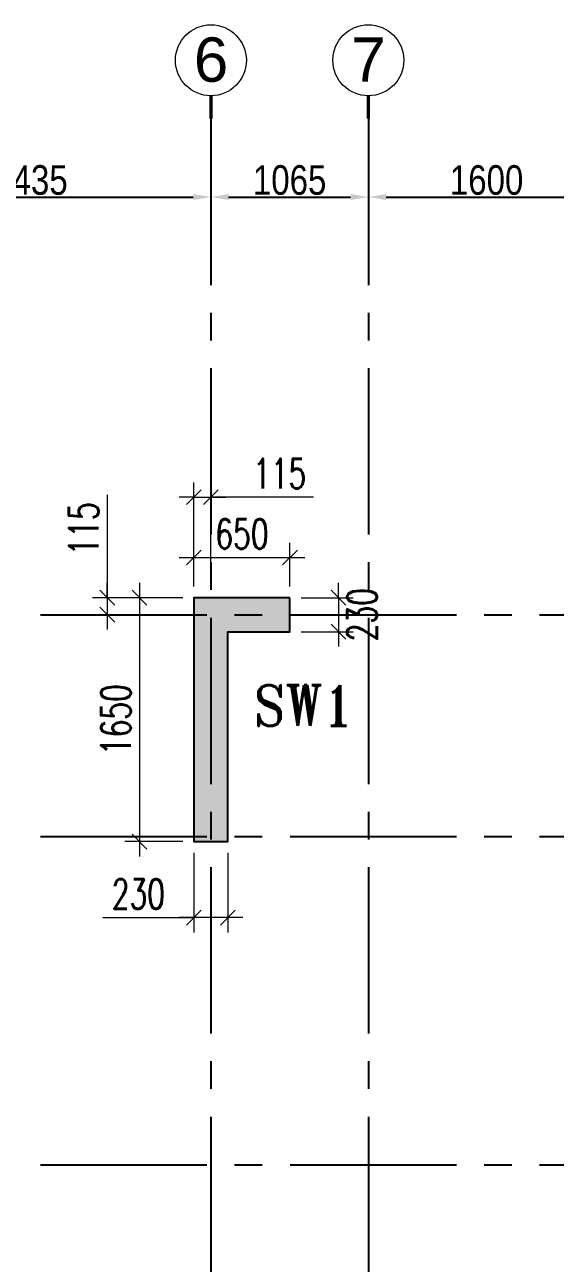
# Model space of a CAD drawing. Header units: millimetres. Extents: x 1123469 to 1752051, y -126924 to 196924.
# Drawn here: x 1375586 to 1379175, y -6975 to 1401 of the extents above; entities that cross this region are included whole.
import ezdxf
from ezdxf.enums import TextEntityAlignment as Align

# ---------------------------------------------------------------- set-up
doc = ezdxf.new("R2010")
doc.units = ezdxf.units.MM
doc.header["$LTSCALE"] = 500
doc.header["$MEASUREMENT"] = 0
doc.header["$PDMODE"] = 34
for name, pattern in [('CONTINOUS', [0]), ('DASHDOT', [1, 0.5, -0.25, 0, -0.25]), ('Site$0$CENTER2', [1.125, 0.75, -0.125, 0.125, -0.125])]:
    doc.linetypes.add(name, pattern=pattern)
doc.layers.get('Defpoints').update_dxf_attribs({"lineweight": 0})
for name, color, linetype, lineweight in [('COL. NO.', 1, 'DASHDOT', 15), ('CUT OUT', 1, 'Continuous', 13), ('dim-M', 1, 'Continuous', 15), ('GRID NO.', 7, 'Continuous', 20), ('TOWER COL HATCH', 253, 'Continuous', 20)]:
    doc.layers.add(name, color=color, linetype=linetype, lineweight=lineweight)
for name, color, linetype in [('GLASS', 5, 'Continuous'), ('GRID', 7, 'Continuous'), ('GRID DIM', 7, 'Continuous'), ('TOWER AREA COLUMN.', 6, 'Continuous')]:
    doc.layers.add(name, color=color, linetype=linetype)
doc.styles.add('2MM', font='romans.shx', dxfattribs={"width": 0.7})
doc.styles.add('D50', font='arial.ttf', dxfattribs={"width": 0.8})
doc.styles.add('ROMANT', font='romant__.ttf', dxfattribs={"width": 0.9, "height": 600})
doc.dimstyles.new('INNER DIM', dxfattribs={"dimtxt": 200, "dimasz": 120, "dimexe": 25, "dimexo": 25, "dimgap": 12, "dimtad": 1, "dimdec": 0, "dimrnd": 5, "dimzin": 0, "dimdsep": 46, "dimtxsty": 'D50', "dimcen": 0.09, "dimdle": 25, "dimclrt": 6, "dimadec": 0, "dimazin": 0, "dimtfac": 1, "dimtdec": 0, "dimtofl": 0, "dimtmove": 1, "dimatfit": 3, "dimfxl": 75, "dimtolj": 1, "dimtzin": 0, "dimarcsym": 0})
doc.dimstyles.new('RAJESH', dxfattribs={"dimtxt": 200, "dimasz": 180, "dimexe": 100, "dimexo": 250, "dimgap": 50, "dimtad": 2, "dimdec": 0, "dimzin": 1, "dimdsep": 46, "dimtxsty": '2MM', "dimblk": 'OBLIQUE', "dimcen": 0, "dimdle": 100, "dimclrd": 1, "dimclre": 1, "dimclrt": 3, "dimadec": 0, "dimazin": 0, "dimtfac": 1, "dimtdec": 0, "dimtix": 1, "dimtmove": 2, "dimatfit": 3, "dimfxl": 1, "dimtolj": 1, "dimlwd": -1, "dimarcsym": 0})

# ---------------------------------------------------------------- blocks, each defined once
blk = doc.blocks.new('GRID MARK')
at = {"layer": 'GRID NO.', "const_width": 50}
blk.add_lwpolyline([(0, -541), (0, -891)], dxfattribs=at)
at = {"layer": 'GRID NO.'}
blk.add_circle((0, 0), 541, dxfattribs=at)
at = {"layer": 'GRID NO.', "style": 'D50', "width": 0.8}
blk.add_attdef('Y1', text='', height=500, dxfattribs=at).set_placement((-33, -267), align=Align.CENTER)
blk = doc.blocks.new('*D11')
at = {"layer": 'Defpoints', "color": 0, "linetype": 'Continuous', "transparency": 16777216}
for p in [(1374410.6, 258710.6), (1376845.6, 258710.6), (1376845.6, 258393.3)]:
    blk.add_point(p, dxfattribs=at)
at = {"layer": 'GRID DIM', "color": 0, "linetype": 'Continuous', "lineweight": -2, "transparency": 16777216}
for p, q in [((1374410.6, 258685.6), (1374410.6, 258368.3)), ((1376845.6, 258685.6), (1376845.6, 258368.3))]:
    blk.add_line(p, q, dxfattribs=at)
at = {"layer": 'GRID DIM', "linetype": 'Continuous', "lineweight": -2, "transparency": 16777216}
blk.add_line((1374530.6, 258393.3), (1376725.6, 258393.3), dxfattribs=at)
at = {"layer": 'GRID DIM', "linetype": 'Continuous', "transparency": 16777216}
for points in [[(1374530.6, 258413.3), (1374530.6, 258373.3), (1374410.6, 258393.3)], [(1376725.6, 258413.3), (1376725.6, 258373.3), (1376845.6, 258393.3)]]:
    blk.add_solid(points, dxfattribs=at)
at = {"layer": 'GRID DIM', "linetype": 'Continuous', "transparency": 16777216, "insert": (1375628.1, 258507.5), "char_height": 200, "attachment_point": 5, "style": 'D50'}
blk.add_mtext('\\A1;2435', dxfattribs=at)
blk = doc.blocks.new('*D12')
at = {"layer": 'Defpoints', "color": 0, "linetype": 'Continuous', "transparency": 16777216}
for p in [(1376845.6, 258710.6), (1377910.6, 258710.6), (1377910.6, 258393.3)]:
    blk.add_point(p, dxfattribs=at)
at = {"layer": 'GRID DIM', "color": 0, "linetype": 'Continuous', "lineweight": -2, "transparency": 16777216}
for p, q in [((1376845.6, 258685.6), (1376845.6, 258368.3)), ((1377910.6, 258685.6), (1377910.6, 258368.3))]:
    blk.add_line(p, q, dxfattribs=at)
at = {"layer": 'GRID DIM', "linetype": 'Continuous', "lineweight": -2, "transparency": 16777216}
blk.add_line((1376965.6, 258393.3), (1377790.6, 258393.3), dxfattribs=at)
at = {"layer": 'GRID DIM', "linetype": 'Continuous', "transparency": 16777216}
for points in [[(1376965.6, 258413.3), (1376965.6, 258373.3), (1376845.6, 258393.3)], [(1377790.6, 258413.3), (1377790.6, 258373.3), (1377910.6, 258393.3)]]:
    blk.add_solid(points, dxfattribs=at)
at = {"layer": 'GRID DIM', "linetype": 'Continuous', "transparency": 16777216, "insert": (1377378.1, 258507.4), "char_height": 200, "attachment_point": 5, "style": 'D50'}
blk.add_mtext('\\A1;1065', dxfattribs=at)
blk = doc.blocks.new('*D13')
at = {"layer": 'Defpoints', "color": 0, "linetype": 'Continuous', "transparency": 16777216}
for p in [(1377910.6, 258710.6), (1379510.6, 258634.5), (1379510.6, 258393.3)]:
    blk.add_point(p, dxfattribs=at)
at = {"layer": 'GRID DIM', "color": 0, "linetype": 'Continuous', "lineweight": -2, "transparency": 16777216}
for p, q in [((1377910.6, 258685.6), (1377910.6, 258368.3)), ((1379510.6, 258609.5), (1379510.6, 258368.3))]:
    blk.add_line(p, q, dxfattribs=at)
at = {"layer": 'GRID DIM', "linetype": 'Continuous', "lineweight": -2, "transparency": 16777216}
blk.add_line((1378030.6, 258393.3), (1379390.6, 258393.3), dxfattribs=at)
at = {"layer": 'GRID DIM', "linetype": 'Continuous', "transparency": 16777216}
for points in [[(1378030.6, 258413.3), (1378030.6, 258373.3), (1377910.6, 258393.3)], [(1379390.6, 258413.3), (1379390.6, 258373.3), (1379510.6, 258393.3)]]:
    blk.add_solid(points, dxfattribs=at)
at = {"layer": 'GRID DIM', "linetype": 'Continuous', "transparency": 16777216, "insert": (1378710.6, 258507.4), "char_height": 200, "attachment_point": 5, "style": 'D50'}
blk.add_mtext('\\A1;1600', dxfattribs=at)
blk = doc.blocks.new('3tgra')
at = {"layer": 'TOWER COL HATCH'}
h = blk.add_hatch(color=253, dxfattribs=at)
h.dxf.hatch_style = 1
h.paths.add_polyline_path([(1377380.6, 95141.6), (1376730.6, 95141.6), (1376730.6, 93491.6), (1376960.6, 93491.6), (1376960.6, 94911.6), (1377380.6, 94911.6)])
at = {"layer": 'TOWER AREA COLUMN.', "color": 4}
blk.add_lwpolyline([(1377380.6, 95141.6), (1376730.6, 95141.6), (1376730.6, 93491.6), (1376960.6, 93491.6), (1376960.6, 94911.6), (1377380.6, 94911.6), (1377380.6, 95141.6)], dxfattribs=at)
blk = doc.blocks.new('_Oblique')
at = {"color": 0, "linetype": 'ByBlock', "lineweight": -2}
blk.add_line((-0.5, -0.5), (0.5, 0.5), dxfattribs=at)
blk = doc.blocks.new('*D1593')
at = {"layer": 'Defpoints', "color": 0, "ltscale": 100, "transparency": 16777216}
for p in [(1377380.6, 95413.1), (1376730.6, 95141.6), (1377380.6, 95141.6)]:
    blk.add_point(p, dxfattribs=at)
at = {"layer": 'dim-M', "color": 1, "lineweight": -2, "ltscale": 100, "transparency": 16777216}
for p, q in [((1376730.6, 95216.6), (1376730.6, 95513.1)), ((1377380.6, 95216.6), (1377380.6, 95513.1))]:
    blk.add_line(p, q, dxfattribs=at)
at = {"layer": 'dim-M', "color": 1, "ltscale": 100, "transparency": 16777216}
blk.add_line((1376630.6, 95413.1), (1377480.6, 95413.1), dxfattribs=at)
at = {"layer": 'dim-M', "color": 1, "ltscale": 100, "transparency": 16777216, "xscale": 100, "yscale": 100, "zscale": 100, "rotation": 180}
blk.add_blockref('_Oblique', (1376730.6, 95413.1), dxfattribs=at)
at = {"layer": 'dim-M', "color": 1, "ltscale": 100, "transparency": 16777216, "xscale": 100, "yscale": 100, "zscale": 100}
blk.add_blockref('_Oblique', (1377380.6, 95413.1), dxfattribs=at)
at = {"layer": 'dim-M', "color": 3, "ltscale": 100, "transparency": 16777216, "insert": (1377055.6, 95573.1), "char_height": 200, "attachment_point": 5, "style": '2MM'}
blk.add_mtext('\\A1;650', dxfattribs=at)
blk = doc.blocks.new('*D1594')
at = {"layer": 'Defpoints', "color": 0, "ltscale": 100, "transparency": 16777216}
for p in [(1377380.6, 95141.6), (1377380.6, 94911.6), (1377708.1, 94911.6)]:
    blk.add_point(p, dxfattribs=at)
at = {"layer": 'dim-M', "color": 1, "ltscale": 100, "transparency": 16777216}
for p, q in [((1377708.1, 95141.6), (1377708.1, 95241.6)), ((1377708.1, 95141.6), (1377708.1, 94911.6)), ((1377708.1, 94911.6), (1377708.1, 94811.6))]:
    blk.add_line(p, q, dxfattribs=at)
at = {"layer": 'dim-M', "color": 1, "lineweight": -2, "ltscale": 100, "transparency": 16777216}
for p, q in [((1377455.6, 95141.6), (1377808.1, 95141.6)), ((1377455.6, 94911.6), (1377808.1, 94911.6))]:
    blk.add_line(p, q, dxfattribs=at)
at = {"layer": 'dim-M', "color": 1, "ltscale": 100, "transparency": 16777216, "xscale": 100, "yscale": 100, "zscale": 100}
for p, rotation in [((1377708.1, 95141.6), 270), ((1377708.1, 94911.6), 90)]:
    blk.add_blockref('_Oblique', p, dxfattribs=dict(at, rotation=rotation))
at = {"layer": 'dim-M', "color": 3, "ltscale": 100, "transparency": 16777216, "insert": (1377868.1, 95026.6), "char_height": 200, "attachment_point": 5, "rotation": 90, "style": '2MM'}
blk.add_mtext('\\A1;230', dxfattribs=at)
blk = doc.blocks.new('*D1595')
at = {"layer": 'Defpoints', "color": 0, "ltscale": 100, "transparency": 16777216}
for p in [(1376730.6, 93491.6), (1376960.6, 93491.6), (1376730.6, 92977.6)]:
    blk.add_point(p, dxfattribs=at)
at = {"layer": 'dim-M', "color": 1, "lineweight": -2, "ltscale": 100, "transparency": 16777216}
for p, q in [((1376730.6, 93416.6), (1376730.6, 92877.6)), ((1376960.6, 93416.6), (1376960.6, 92877.6))]:
    blk.add_line(p, q, dxfattribs=at)
at = {"layer": 'dim-M', "color": 1, "ltscale": 100, "transparency": 16777216}
for p, q in [((1376114.8, 92977.6), (1376730.6, 92977.6)), ((1377060.6, 92977.6), (1376630.6, 92977.6))]:
    blk.add_line(p, q, dxfattribs=at)
at = {"layer": 'dim-M', "color": 1, "ltscale": 100, "transparency": 16777216, "xscale": 100, "yscale": 100, "zscale": 100, "rotation": 180}
blk.add_blockref('_Oblique', (1376730.6, 92977.6), dxfattribs=at)
at = {"layer": 'dim-M', "color": 1, "ltscale": 100, "transparency": 16777216, "xscale": 100, "yscale": 100, "zscale": 100}
blk.add_blockref('_Oblique', (1376960.6, 92977.6), dxfattribs=at)
at = {"layer": 'dim-M', "color": 3, "ltscale": 100, "transparency": 16777216, "insert": (1376354.8, 93137.6), "char_height": 200, "attachment_point": 5, "style": '2MM'}
blk.add_mtext('\\A1;230', dxfattribs=at)
blk = doc.blocks.new('*D1596')
at = {"layer": 'Defpoints', "color": 0, "ltscale": 100, "transparency": 16777216}
for p in [(1376730.6, 95141.6), (1376362.7, 93491.6), (1376730.6, 93491.6)]:
    blk.add_point(p, dxfattribs=at)
at = {"layer": 'dim-M', "color": 1, "ltscale": 100, "transparency": 16777216}
blk.add_line((1376362.7, 95241.6), (1376362.7, 93391.6), dxfattribs=at)
at = {"layer": 'dim-M', "color": 1, "lineweight": -2, "ltscale": 100, "transparency": 16777216}
for p, q in [((1376655.6, 95141.6), (1376262.7, 95141.6)), ((1376655.6, 93491.6), (1376262.7, 93491.6))]:
    blk.add_line(p, q, dxfattribs=at)
at = {"layer": 'dim-M', "color": 1, "ltscale": 100, "transparency": 16777216, "xscale": 100, "yscale": 100, "zscale": 100}
for p, rotation in [((1376362.7, 95141.6), 90), ((1376362.7, 93491.6), 270)]:
    blk.add_blockref('_Oblique', p, dxfattribs=dict(at, rotation=rotation))
at = {"layer": 'dim-M', "color": 3, "ltscale": 100, "transparency": 16777216, "insert": (1376202.7, 94316.6), "char_height": 200, "attachment_point": 5, "rotation": 90, "style": '2MM'}
blk.add_mtext('\\A1;1650', dxfattribs=at)
blk = doc.blocks.new('*D1597')
at = {"layer": 'Defpoints', "color": 0, "ltscale": 100, "transparency": 16777216}
for p in [(1376730.6, 95141.6), (1376144.8, 95026.6), (1376730.6, 95026.6)]:
    blk.add_point(p, dxfattribs=at)
at = {"layer": 'dim-M', "color": 1, "ltscale": 100, "transparency": 16777216}
for p, q in [((1376144.8, 95836.6), (1376144.8, 95141.6)), ((1376144.8, 95141.6), (1376144.8, 95241.6)), ((1376144.8, 95141.6), (1376144.8, 95026.6)), ((1376144.8, 95141.6), (1376144.8, 95026.6)), ((1376144.8, 95026.6), (1376144.8, 94926.6))]:
    blk.add_line(p, q, dxfattribs=at)
at = {"layer": 'dim-M', "color": 1, "lineweight": -2, "ltscale": 100, "transparency": 16777216}
for p, q in [((1376655.6, 95141.6), (1376044.8, 95141.6)), ((1376655.6, 95026.6), (1376044.8, 95026.6))]:
    blk.add_line(p, q, dxfattribs=at)
at = {"layer": 'dim-M', "color": 1, "ltscale": 100, "transparency": 16777216, "xscale": 100, "yscale": 100, "zscale": 100}
for p, rotation in [((1376144.8, 95141.6), 270), ((1376144.8, 95026.6), 90)]:
    blk.add_blockref('_Oblique', p, dxfattribs=dict(at, rotation=rotation))
at = {"layer": 'dim-M', "color": 3, "ltscale": 100, "transparency": 16777216, "insert": (1375984.8, 95606.6), "char_height": 200, "attachment_point": 5, "rotation": 90, "style": '2MM'}
blk.add_mtext('\\A1;115', dxfattribs=at)
blk = doc.blocks.new('*D1598')
at = {"layer": 'Defpoints', "color": 0, "ltscale": 100, "transparency": 16777216}
for p in [(1376845.6, 95820.8), (1376730.6, 95141.6), (1376845.6, 95141.6)]:
    blk.add_point(p, dxfattribs=at)
at = {"layer": 'dim-M', "color": 1, "lineweight": -2, "ltscale": 100, "transparency": 16777216}
for p, q in [((1376730.6, 95216.6), (1376730.6, 95920.8)), ((1376845.6, 95216.6), (1376845.6, 95920.8))]:
    blk.add_line(p, q, dxfattribs=at)
at = {"layer": 'dim-M', "color": 1, "ltscale": 100, "transparency": 16777216}
for p, q in [((1376730.6, 95820.8), (1376630.6, 95820.8)), ((1376730.6, 95820.8), (1376845.6, 95820.8)), ((1376730.6, 95820.8), (1376845.6, 95820.8)), ((1376845.6, 95820.8), (1376945.6, 95820.8)), ((1377540.2, 95820.8), (1376845.6, 95820.8))]:
    blk.add_line(p, q, dxfattribs=at)
at = {"layer": 'dim-M', "color": 1, "ltscale": 100, "transparency": 16777216, "xscale": 100, "yscale": 100, "zscale": 100}
blk.add_blockref('_Oblique', (1376730.6, 95820.8), dxfattribs=at)
at = {"layer": 'dim-M', "color": 1, "ltscale": 100, "transparency": 16777216, "xscale": 100, "yscale": 100, "zscale": 100, "rotation": 180}
blk.add_blockref('_Oblique', (1376845.6, 95820.8), dxfattribs=at)
at = {"layer": 'dim-M', "color": 3, "ltscale": 100, "transparency": 16777216, "insert": (1377310.2, 95980.8), "char_height": 200, "attachment_point": 5, "style": '2MM'}
blk.add_mtext('\\A1;115', dxfattribs=at)
blk = doc.blocks.new('EEE')
at = {"layer": 'GRID', "color": 16, "linetype": 'Site$0$CENTER2', "ltscale": 3}
for points in [[(1376845.6, 258923.2), (1376845.6, 223711.9)], [(1377910.6, 258923.2), (1377910.6, 223711.9)], [(1363880.9, 255568.6), (1442964.5, 255568.6)], [(1363880.9, 254068.6), (1442964.5, 254068.6)], [(1363880.9, 251848.8), (1442964.5, 251848.8)]]:
    blk.add_lwpolyline(points, dxfattribs=at)
at = {"layer": 'GRID NO.'}
ref = blk.add_blockref('GRID MARK', (1376845.6, 259318.5), dxfattribs=dict(at, xscale=0.4435200000032785, yscale=0.4435200000032785, zscale=0.4435200000032785))
ref.add_attrib('Y1', '6', dxfattribs={"height": 300, "style": 'D50'}).set_placement((1376846.7, 259172.9), align=Align.CENTER)
ref = blk.add_blockref('GRID MARK', (1377910.6, 259318.5), dxfattribs=dict(at, xscale=0.4435200000032785, yscale=0.4435200000032785, zscale=0.4435200000032785))
ref.add_attrib('Y1', '7', dxfattribs={"height": 300, "style": 'D50'}).set_placement((1377911.7, 259172.9), align=Align.CENTER)
at = {"layer": 'GRID DIM', "color": 0, "linetype": 'Continuous'}
for base, p1, p2, picture, middle in [((1376845.6, 258393.3), (1374410.6, 258710.6), (1376845.6, 258710.6), '*D11', (1375628.1, 258507.5)), ((1377910.6, 258393.3), (1376845.6, 258710.6), (1377910.6, 258710.6), '*D12', (1377378.1, 258507.4)), ((1379510.6, 258393.3), (1377910.6, 258710.6), (1379510.6, 258634.5), '*D13', (1378710.6, 258507.4))]:
    dim = blk.add_linear_dim(base=base, p1=p1, p2=p2, dimstyle='INNER DIM', override={"dimclrd": 256, "dimclrt": 256}, dxfattribs=at)
    dim.commit()
    dim.dimension.update_dxf_attribs({"geometry": picture, "text_midpoint": middle})
blk = doc.blocks.new('G012')
at = {"layer": 'COL. NO.', "color": 7, "linetype": 'CONTINOUS', "style": 'ROMANT', "width": 0.9}
blk.add_text('SW1', height=275, dxfattribs=at).set_placement((1377136.1, 94274.7, 0))
at = {"layer": 'dim-M', "ltscale": 100}
for base, p1, p2, picture, middle in [((1376845.6, 95820.8), (1376730.6, 95141.6), (1376845.6, 95141.6), '*D1598', (1377310.2, 95787.2)), ((1376730.6, 92977.6), (1376960.6, 93491.6), (1376730.6, 93491.6), '*D1595', (1376354.8, 92762.9))]:
    dim = blk.add_linear_dim(base=base, p1=p1, p2=p2, dimstyle='RAJESH', override={"dimasz": 100, "dimexo": 75, "dimgap": 60, "dimtmove": 1}, dxfattribs=at)
    dim.commit()
    dim.dimension.update_dxf_attribs({"geometry": picture, "text_midpoint": middle, "dimtype": 128})
dim = blk.add_linear_dim(base=(1376144.8, 95026.6), p1=(1376730.6, 95141.6), p2=(1376730.6, 95026.6), angle=90, dimstyle='RAJESH', override={"dimasz": 100, "dimexo": 75, "dimgap": 60, "dimtmove": 1}, dxfattribs=at)
dim.commit()
dim.dimension.update_dxf_attribs({"geometry": '*D1597', "text_midpoint": (1376133.6, 95606.6), "dimtype": 128})
dim = blk.add_linear_dim(base=(1377380.6, 95413.1), p1=(1376730.6, 95141.6), p2=(1377380.6, 95141.6), dimstyle='RAJESH', override={"dimasz": 100, "dimexo": 75, "dimgap": 60, "dimtmove": 1}, dxfattribs=at)
dim.commit()
dim.dimension.update_dxf_attribs({"geometry": '*D1593', "text_midpoint": (1377055.6, 95573.1)})
for base, p1, p2, picture, middle in [((1376362.7, 93491.6), (1376730.6, 95141.6), (1376730.6, 93491.6), '*D1596', (1376202.7, 94316.6)), ((1377708.1, 94911.6), (1377380.6, 95141.6), (1377380.6, 94911.6), '*D1594', (1377868.1, 95026.6))]:
    dim = blk.add_linear_dim(base=base, p1=p1, p2=p2, angle=90, dimstyle='RAJESH', override={"dimasz": 100, "dimexo": 75, "dimgap": 60, "dimtmove": 1}, dxfattribs=at)
    dim.commit()
    dim.dimension.update_dxf_attribs({"geometry": picture, "text_midpoint": middle})

msp = doc.modelspace()

# ---------------------------------------------------------------- block references
at = {"layer": 'CUT OUT', "color": 4}
msp.add_blockref('3tgra', (0, -97615.5), dxfattribs=at)
at = {"layer": 'dim-M', "color": 4}
msp.add_blockref('G012', (0, -97615.5), dxfattribs=at)
at = {"layer": 'GLASS', "color": 4}
msp.add_blockref('EEE', (0, -258157.5), dxfattribs=at)

doc.saveas('drawing.dxf')
